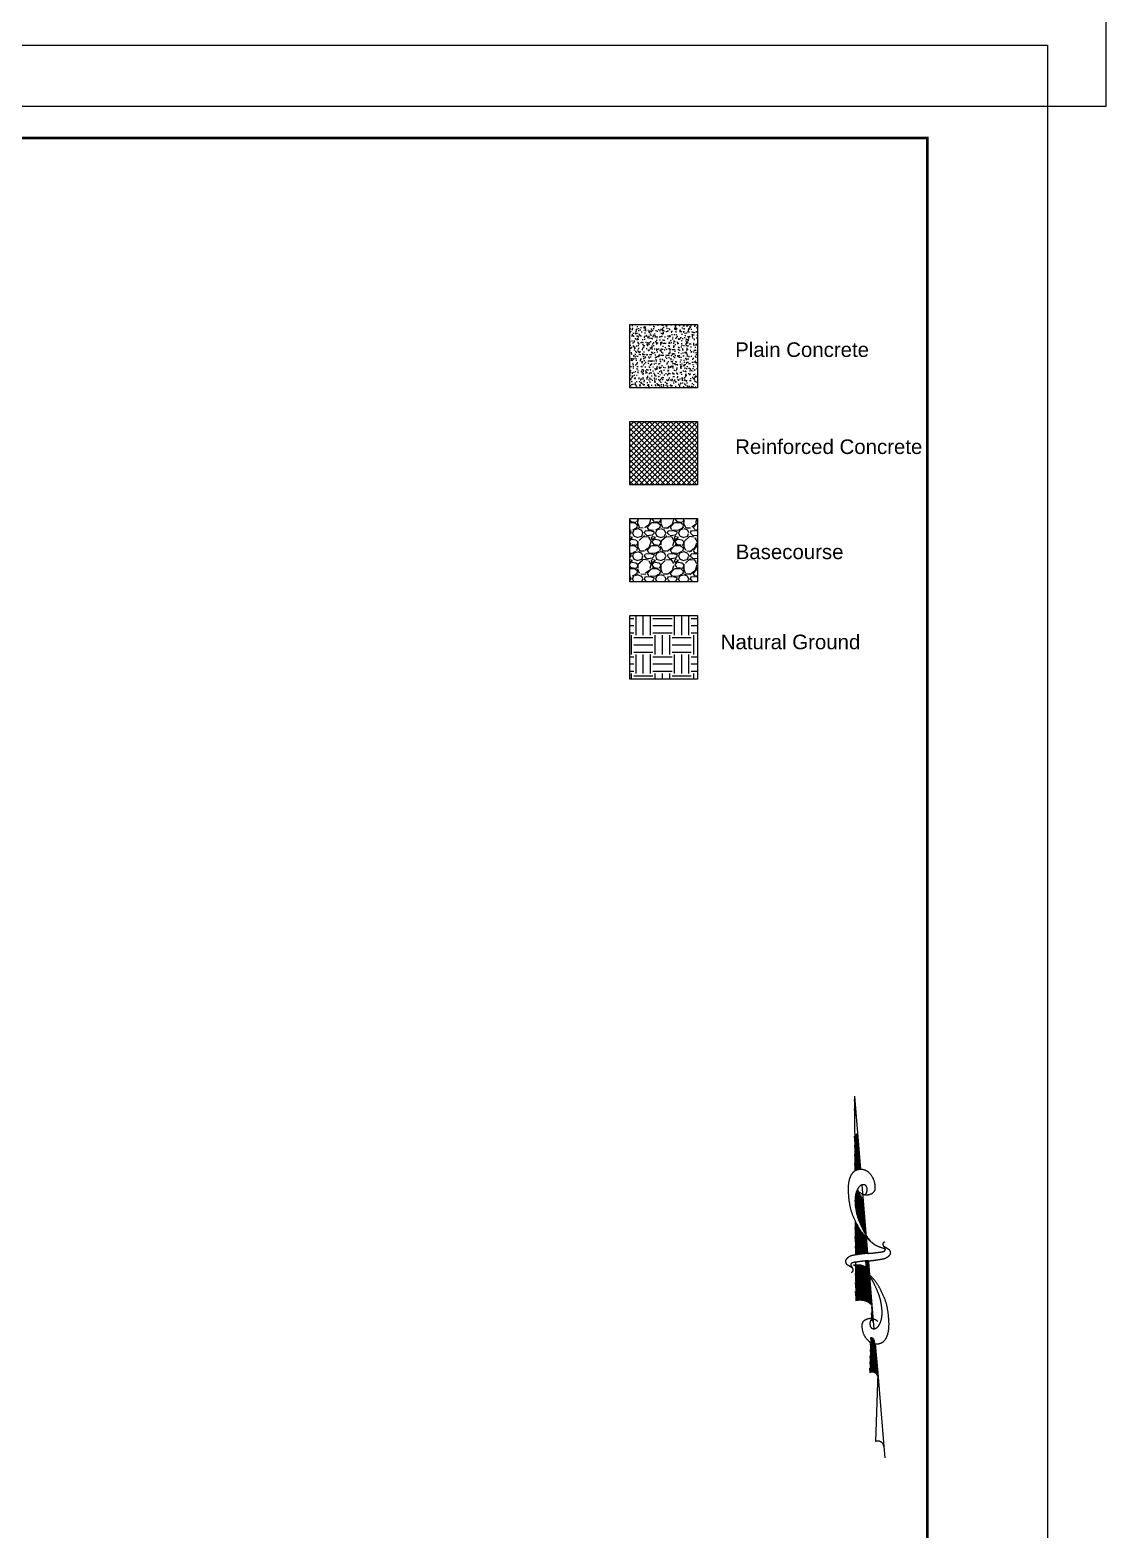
# Model space of a CAD drawing. Extents: x 166525 to 167198, y 178739 to 179747.
# Drawn here: x 167089.02 to 167103.05, y 179208.15 to 179227.71 of the extents above; entities that cross this region are included whole.
import ezdxf

# ---------------------------------------------------------------- set-up
doc = ezdxf.new("R2010")
doc.units = 0
doc.header["$MEASUREMENT"] = 0
doc.linetypes.add('HIDDEN', pattern=[9.525, 6.35, -3.175])
doc.layers.get('0').update_dxf_attribs({"linetype": 'CONTINUOUS'})
for name, color, linetype in [('000FRAME', 7, 'CONTINUOUS'), ('006COL', 5, 'CONTINUOUS'), ('007HATH', 8, 'CONTINUOUS'), ('1622', 7, 'HIDDEN'), ('COVER', 7, 'CONTINUOUS'), ('Line 1', 2, 'CONTINUOUS'), ('MHATCH', 8, 'CONTINUOUS'), ('TXT', 6, 'CONTINUOUS')]:
    doc.layers.add(name, color=color, linetype=linetype)

# ---------------------------------------------------------------- blocks, each defined once
blk = doc.blocks.new('*X247')
for p, q in [((3076.61, 780.5), (3078.15, 780.5)), ((3076.62, 780.37), (3079.78, 780.37)), ((3076.62, 780.25), (3081.41, 780.25)), ((3076.63, 780.12), (3082.51, 780.12)), ((3076.63, 780), (3082.18, 780)), ((3076.64, 779.87), (3081.86, 779.87)), ((3076.64, 779.75), (3081.54, 779.75)), ((3076.65, 779.62), (3081.32, 779.62)), ((3076.65, 779.5), (3081.12, 779.5)), ((3076.66, 779.38), (3080.91, 779.38)), ((3076.66, 779.25), (3080.7, 779.25)), ((3076.67, 779.12), (3080.49, 779.12)), ((3076.67, 779), (3080.28, 779)), ((3076.68, 778.88), (3080.11, 778.88)), ((3076.68, 778.75), (3079.95, 778.75)), ((3076.69, 778.62), (3079.78, 778.62)), ((3076.69, 778.5), (3079.62, 778.5))]:
    blk.add_line(p, q)
blk = doc.blocks.new('*X248')
for p, q in [((3080.02, 778.5), (3088.76, 778.5)), ((3080.3, 778.62), (3088.68, 778.62)), ((3080.58, 778.75), (3088.59, 778.75)), ((3080.86, 778.88), (3088.51, 778.88)), ((3081.19, 779), (3088.42, 779)), ((3081.53, 779.12), (3088.28, 779.12)), ((3081.87, 779.25), (3088.06, 779.25)), ((3082.21, 779.38), (3087.85, 779.38)), ((3082.58, 779.5), (3087.64, 779.5)), ((3083.06, 779.62), (3087.25, 779.62)), ((3083.71, 779.75), (3086.79, 779.75)), ((3084.78, 779.88), (3085.13, 779.88))]:
    blk.add_line(p, q)
blk = doc.blocks.new('*X249')
for p, q in [((3091.38, 779.38), (3092.65, 779.38)), ((3091.4, 779.25), (3094.25, 779.25)), ((3091.43, 779.12), (3095.86, 779.12)), ((3091.46, 779), (3097.47, 779)), ((3091.49, 778.88), (3099.07, 778.88)), ((3091.5, 778.75), (3100.68, 778.75)), ((3091.52, 778.62), (3102.29, 778.62)), ((3091.53, 778.5), (3103.9, 778.5))]:
    blk.add_line(p, q)
blk = doc.blocks.new('*X250')
for p, q in [((3068.51, 780), (3075.35, 780)), ((3068.53, 780.12), (3075.34, 780.12)), ((3068.54, 781.25), (3068.54, 781.25)), ((3068.54, 781.12), (3070.15, 781.12)), ((3068.55, 781), (3071.75, 781)), ((3068.55, 780.87), (3073.36, 780.87)), ((3068.55, 780.25), (3075.33, 780.25)), ((3068.56, 780.75), (3074.97, 780.75)), ((3068.56, 780.62), (3075.3, 780.62)), ((3068.56, 780.5), (3075.31, 780.5)), ((3068.56, 780.37), (3075.32, 780.37)), ((3067.58, 778.5), (3072.76, 778.5)), ((3067.72, 778.62), (3072.95, 778.62)), ((3067.86, 778.75), (3073.15, 778.75)), ((3067.96, 778.88), (3073.34, 778.88)), ((3068.06, 779), (3075.37, 779)), ((3068.15, 779.12), (3075.37, 779.12)), ((3068.23, 779.25), (3075.37, 779.25)), ((3068.3, 779.37), (3075.37, 779.37)), ((3068.37, 779.5), (3075.37, 779.5)), ((3068.41, 779.62), (3075.37, 779.62)), ((3068.45, 779.75), (3075.36, 779.75)), ((3068.49, 779.88), (3075.35, 779.88)), ((3072.97, 778.5), (3075.36, 778.5)), ((3073.11, 778.62), (3075.36, 778.62)), ((3073.24, 778.75), (3075.37, 778.75)), ((3073.38, 778.88), (3075.37, 778.88))]:
    blk.add_line(p, q)
blk = doc.blocks.new('*X251')
for p, q in [((3042.85, 778.5), (3055.11, 778.5)), ((3043.11, 778.62), (3054.04, 778.62)), ((3043.27, 778.75), (3052.96, 778.75)), ((3043.38, 778.88), (3051.89, 778.88)), ((3043.46, 779), (3050.82, 779)), ((3043.52, 779.12), (3049.75, 779.12)), ((3043.56, 779.25), (3048.68, 779.25)), ((3043.57, 779.75), (3044.39, 779.75)), ((3043.58, 779.38), (3047.61, 779.38)), ((3043.59, 779.62), (3045.46, 779.62)), ((3043.59, 779.5), (3046.54, 779.5))]:
    blk.add_line(p, q)
blk = doc.blocks.new('A$C12DB153C')
for p, q in [((0.781, 12.46), (0.582, 9.895)), ((0.781, 12.46), (0.781, 9.931)), ((0.785, 9.399), (0.781, 7.041)), ((0.511, 8.989), (0.497, 8.815)), ((0.432, 7.986), (0.358, 7.014)), ((0.448, 8.19), (0.432, 7.986)), ((0.338, 6.768), (0.236, 5.451)), ((0.781, 6.781), (0.781, 6.749)), ((0.781, 6.749), (0.781, 6.305)), ((0.781, 6.26), (0.781, 6.107)), ((0.781, 6.107), (0.781, 5.257)), ((0.781, 5.257), (0.781, 4.447)), ((0.778, 3.924), (0.781, 2.92)), ((0.781, 2.92), (0.508, 0.584)), ((0.781, 2.92), (0.781, 0.389)), ((0.781, 0.389), (0.781, 0))]:
    blk.add_line(p, q)
for points in [[(0.676, 9.164, 0.077736), (0.764, 9.092, 0.07962), (0.868, 9.053, 0.096266), (1.012, 9.051, 0.100752), (1.141, 9.102, 0.224486), (1.229, 9.247, 0.11255), (1.191, 9.571, 0.100563), (1.05, 9.804, 0.134878), (0.877, 9.914, 0.132719), (0.65, 9.92, 0.155229), (0.484, 9.819, 0.101616), (0.362, 9.605, 0.067278), (0.295, 9.239, 0.034332), (0.306, 8.748, 0.050354), (0.37, 8.419, 0.032541), (0.525, 8.005, 0.044988), (0.682, 7.726, 0.025546), (0.788, 7.588, 0.017117), (0.963, 7.396, 0.06565), (1.105, 7.284, 0.042468), (1.356, 7.163)], [(0.87, 9.052, 0.076919), (0.918, 9.114, 0.080527), (0.944, 9.185, 0.088695), (0.946, 9.298, 0.141897), (0.915, 9.363, 0.152973), (0.856, 9.398, 0.126446), (0.774, 9.397, 0.120122), (0.692, 9.351, 0.080483), (0.606, 9.242, 0.067361), (0.526, 9.036, 0.059891), (0.497, 8.79, 0.028199), (0.516, 8.469, 0.039094), (0.561, 8.24, 0.016831), (0.608, 8.091, 0.008651), (0.715, 7.805, 0.03625), (0.784, 7.661, 0.021578), (0.927, 7.434)], [(1.401, 7.383, 0.155222), (1.341, 7.349, 0.230745), (1.327, 7.304, 0.039788), (1.337, 7.264, 0.040789), (1.353, 7.227, 0.05365), (1.371, 7.199, -0.067543), (1.39, 7.171, -0.159888), (1.397, 7.118, -0.204389), (1.374, 7.082, -0.067398), (1.339, 7.065, -0.052215), (1.289, 7.055, -0.013577), (1.202, 7.048, -0.005027), (0.966, 7.039, -0.010776), (0.904, 7.038, -0.005653), (0.785, 7.041)], [(0.785, 6.784, 0.004821), (0.897, 6.784, 0.00885), (0.957, 6.786, 0.005772), (1.183, 6.8, 0.010588), (1.306, 6.811, 0.071206), (1.407, 6.838, 0.064975), (1.507, 6.896, 0.103615), (1.56, 6.958, 0.157116), (1.57, 7.013, 0.084448), (1.553, 7.071, 0.119022), (1.525, 7.104), (1.413, 7.186), (1.35, 7.233)], [(0.785, 7.041, 0.004821), (0.674, 7.04, 0.00885), (0.613, 7.039, 0.005772), (0.387, 7.025, 0.010588), (0.264, 7.013, 0.071206), (0.163, 6.987, 0.064975), (0.064, 6.929, 0.103615), (0.01, 6.866, 0.157116), (0, 6.812, 0.084448), (0.018, 6.754, 0.119022), (0.046, 6.72), (0.158, 6.638), (0.221, 6.592)], [(0.169, 6.441, 0.155222), (0.229, 6.475, 0.230745), (0.243, 6.52, 0.039788), (0.233, 6.561, 0.040789), (0.218, 6.598, 0.05365), (0.199, 6.626, -0.067543), (0.18, 6.654, -0.159888), (0.173, 6.707, -0.204389), (0.197, 6.742, -0.067398), (0.232, 6.759, -0.052215), (0.281, 6.77, -0.013577), (0.368, 6.776, -0.005027), (0.605, 6.786, -0.010776), (0.667, 6.787, -0.005653), (0.785, 6.784)], [(0.932, 4.685, 0.077736), (0.843, 4.756, 0.07962), (0.739, 4.796, 0.096266), (0.595, 4.798, 0.100752), (0.467, 4.747, 0.224486), (0.378, 4.602, 0.11255), (0.416, 4.278, 0.100563), (0.557, 4.044, 0.134878), (0.731, 3.935, 0.132719), (0.957, 3.929, 0.155229), (1.123, 4.029, 0.101616), (1.246, 4.244, 0.067278), (1.312, 4.609, 0.034332), (1.301, 5.101, 0.050354), (1.237, 5.43, 0.032541), (1.082, 5.844, 0.044988), (0.925, 6.122, 0.025546), (0.819, 6.261, 0.017117), (0.644, 6.453, 0.06565), (0.502, 6.565, 0.042468), (0.251, 6.686)], [(0.737, 4.796, 0.076919), (0.689, 4.735, 0.080527), (0.663, 4.664, 0.088695), (0.661, 4.551, 0.141897), (0.692, 4.486, 0.152973), (0.751, 4.451, 0.126446), (0.833, 4.452, 0.120122), (0.915, 4.498, 0.080483), (1.001, 4.607, 0.067361), (1.081, 4.813, 0.059891), (1.11, 5.059, 0.028199), (1.091, 5.38, 0.039094), (1.046, 5.608, 0.016831), (0.999, 5.758, 0.008651), (0.893, 6.044, 0.03625), (0.824, 6.188, 0.021578), (0.681, 6.415)]]:
    blk.add_lwpolyline(points, format="xyb")
for centre, radius, start, end in [((0.339, 4.884), 0.578, 40.1394, 100.2647), ((0.574, 0.389), 0.208, 0.0614, 108.1897)]:
    blk.add_arc(centre, radius, start, end)
at = {"xscale": 0.1946880000177771, "yscale": 0.1946880000177771, "zscale": 0.1946880000177771, "rotation": 90}
for name, p in [('*X249', (152.336, -591.954)), ('*X248', (152.336, -591.954)), ('*X247', (152.336, -591.954)), ('*X250', (152.336, -591.954)), ('*X251', (152.336, -589.592))]:
    blk.add_blockref(name, p, dxfattribs=at)

msp = doc.modelspace()

# ---------------------------------------------------------------- hatches: boundary and pattern name
at = {"linetype": 'Continuous'}
h = msp.add_hatch(dxfattribs=at)
h.set_pattern_fill('EARTH', color=8, style=0)
h.set_pattern_definition([(0, (430.14189, -29.14738), (0.25, 0.25), [0.25, -0.25]), (0, (430.14189, -29.05363), (0.25, 0.25), [0.25, -0.25]), (0, (430.14189, -28.95988), (0.25, 0.25), [0.25, -0.25]), (90, (430.17314, -28.92863), (-0.25, 0.25), [0.25, -0.25]), (90, (430.26689, -28.92863), (-0.25, 0.25), [0.25, -0.25]), (90, (430.36064, -28.92863), (-0.25, 0.25), [0.25, -0.25])])
h.paths.add_polyline_path([(167097.72393, 179220.07742), (167096.84158, 179220.07742), (167096.84158, 179219.25077), (167097.72393, 179219.25077)])
at = {"layer": '006COL'}
h = msp.add_hatch(dxfattribs=at)
h.set_pattern_fill('ANSI37', color=8, scale=0.38995, angle=90, style=0)
h.set_pattern_definition([(135, (166966.365324, 179101.245623), (-0.034467066, -0.034467066), []), (225, (166966.365324, 179101.245623), (0.034467066, -0.034467066), [])])
h.paths.add_polyline_path([(167096.84158, 179222.60826), (167096.84158, 179221.7816), (167097.72393, 179221.7816), (167097.72393, 179222.60826)])
at = {"layer": '007HATH'}
h = msp.add_hatch(dxfattribs=at)
h.set_pattern_fill('AR-CONC', color=8, scale=0.015598, angle=270, style=0)
h.set_pattern_definition([(320, (166970.23632, 179100.4925), (-0.009788086, -0.11187834), [0.01169851, -0.12868361]), (265, (166970.23632, 179100.4925), (0.11732703, 0.02164245), [0.00935881, -0.10294689]), (10.451444, (166970.23551, 179100.48317), (0.10753894, -0.09023589), [0.009942204, -0.10936424]), (316.1842, (166970.26752, 179100.4925), (-0.02581772, -0.16646845), [0.01754777, -0.19302542]), (6.63564, (166970.26537, 179100.47862), (0.15194315, -0.1457887), [0.01491331, -0.16404645]), (261.18416, (166970.26752, 179100.4925), (0.15194315, -0.1457887), [0.01403821, -0.15442033]), (291, (166970.25972, 179100.4769), (-0.06280055, -0.09310564), [0.01169851, -0.12868361]), (236, (166970.25972, 179100.4769), (0.113109, -0.03795236), [0.00935881, -0.10294689]), (341.451445, (166970.25449, 179100.46914), (0.05030845, -0.131058), [0.0099422, -0.10936424]), (307.5, (166970.236323, 179100.492497), (0.051924828, -0.001896696), [0, -0.101699048, 0, -0.10450669, 0, -0.10333684]), (277.5, (166970.236323, 179100.492497), (0.061520392, -0.041033622), [0, -0.059584411, 0, -0.099359346, 0, -0.039384984]), (237.5, (166970.236323, 179100.52728), (-0.003518112, -0.083265695), [0, -0.038995034, 0, -0.121664505, 0, -0.16143944]), (227.5, (166970.23632, 179100.54288), (0.01561439, -0.090965457), [0, -0.050693544, 0, -0.08079771, 0, -0.1146454])])
h.paths.add_polyline_path([(167097.72393, 179223.87368), (167096.84158, 179223.87368), (167096.84158, 179223.04702), (167097.72393, 179223.04702)])
at = {"layer": 'Line 1', "linetype": 'Continuous'}
h = msp.add_hatch(dxfattribs=at)
h.set_pattern_fill('GRAVEL', color=8, scale=0.3, style=0)
h.set_pattern_definition([(228.012787504, (430.357885, -28.84738), (-2.4, -2.7), [0.0403608, -3.99572641412]), (184.969740728, (430.330885, -28.87738), (3.6, 0.3), [0.0692604, -6.85677742837]), (132.510447078, (430.261885, -28.88338), (3, -3.3), [0.0488364, -4.83480977883]), (267.273689006, (430.144885, -28.95838), (0.3, 6), [0.0630714, -6.2440674125]), (292.833654178, (430.141885, -29.02138), (-1.5, 3.6), [0.0618465, -6.12281193843]), (357.273689006, (430.165885, -29.07838), (-6, 0.3), [0.0630714, -6.2440674125]), (37.6942404667, (430.228885, -29.081381), (-3.9, -3), [0.0834087, -8.25745456467]), (72.255328375, (430.294885, -29.03038), (2.1, 6.6), [0.0787464, -7.79589644904]), (121.429565615, (430.318885, -28.95538), (-2.4, 3.9), [0.063285, -6.26522193292]), (175.236358309, (430.285885, -28.90138), (3.3, -0.3), [0.0722496, -3.54022877364]), (222.397437798, (430.213885, -28.895381), (-3.6, -3.3), [0.0934344, -9.25001250144]), (138.814074834, (430.441885, -28.96138), (-2.1, 1.8), [0.0318903, -3.15715344382]), (171.46923439, (430.417885, -28.94038), (3.9, -0.6), [0.0606711, -6.00645342485]), (225, (430.35789, -28.93138), (-3e-17, -0.3), [0.0424263, -0.3818377687]), (203.198590514, (430.336885, -28.89538), (1.5, 0.6), [0.0228474, -2.26188453176]), (291.801409486, (430.315885, -28.90438), (-0.3, 0.9), [0.0323109, -1.58323854214]), (30.963756532, (430.327885, -28.93438), (0.9, 0.6), [0.0524787, -1.69680686845]), (161.565051177, (430.372885, -28.90738), (0.6, -0.3), [0.0379473, -0.91073599805]), (16.389540334, (430.141885, -28.90438), (3, 0.9), [0.05316, -5.262853544]), (70.346175942, (430.192885, -28.88938), (-1.2000000000004, -3.300000000001), [0.0445983, -4.4152223242]), (293.198590514, (430.372885, -28.84738), (-0.6, 1.5), [0.0456945, -2.23903743176]), (343.610459666, (430.390885, -28.88938), (-3, 0.9), [0.05316, -5.262853544]), (339.44395478, (430.141885, -29.09038), (-1.5, 0.6), [0.051264, -2.5119371236]), (294.775140569, (430.189885, -29.10838), (-1.5, 3.3), [0.0429534, -4.252392919]), (66.801409486, (430.375885, -29.14738), (0.6, 1.5), [0.0456945, -2.23903743176]), (17.354024636, (430.393885, -29.10538), (-3.9, -1.2), [0.0502893, -4.97862708427]), (69.44395478, (430.228885, -29.14738), (-0.6, -1.5), [0.025632, -2.5375691236]), (101.309932474, (430.357885, -29.14738), (-0.3, 1.2), [0.015297, -1.51440885408]), (165.963756532, (430.354885, -29.13238), (0.9, -0.3), [0.0618465, -1.1750851877]), (186.009005957, (430.294885, -29.11738), (3, 0.3), [0.057315, -5.67417695236]), (303.690067526, (430.327885, -28.96138), (-0.3, 0.6), [0.0432666, -1.03839878264]), (353.157226587, (430.351885, -28.99738), (5.1, -0.6), [0.0755382, -7.4782687872]), (60.945395901, (430.426885, -29.00638), (-1.2, -2.1), [0.0308868, -3.0578022423]), (90, (430.4419, -28.97938), (-0.3, 0.3), [0.018, -0.282]), (120.256437164, (430.288885, -29.10838), (1.2, -2.1), [0.0416772, -4.12605599683]), (48.012787504, (430.267885, -29.07238), (2.4, 2.7), [0.0807216, -3.95536561412]), (0, (430.3219, -29.01238), (0.3, 0.3), [0.078, -0.222]), (325.304846469, (430.399885, -29.01238), (3, -2.1), [0.0474342, -4.69598229025]), (254.054604099, (430.438885, -29.03938), (-0.3, -1.2), [0.0436806, -2.1403523668]), (207.645975364, (430.426885, -29.08138), (-5.7, -3), [0.0711195, -7.04084225468]), (175.42607874, (430.363885, -29.11438), (-3.9, 0.3), [0.0752397, -7.4487220224])])
h.paths.add_polyline_path([(167097.72393, 179221.34284), (167096.84158, 179221.34284), (167096.84158, 179220.51618), (167097.72393, 179220.51618)])

# ---------------------------------------------------------------- linework, layer by layer
at = {"layer": '000FRAME', "color": 7}
for points in [[(167097.72393, 179223.87368), (167097.72393, 179223.04702), (167096.84158, 179223.04702), (167096.84158, 179223.87368)], [(167097.72393, 179222.60826), (167097.72393, 179221.7816), (167096.84158, 179221.7816), (167096.84158, 179222.60826)], [(167097.72393, 179221.34284), (167097.72393, 179220.51618), (167096.84158, 179220.51618), (167096.84158, 179221.34284)], [(167097.72393, 179220.07742), (167097.72393, 179219.25077), (167096.84158, 179219.25077), (167096.84158, 179220.07742)]]:
    msp.add_lwpolyline(points, close=True, dxfattribs=at)
at = {"layer": 'COVER', "flags": 128}
for points in [[(167043.12657, 179269.038), (167103.04782, 179269.038), (167103.04782, 179226.7155), (167043.12657, 179226.7155)], [(167042.36422, 179227.51714), (167102.28547, 179227.51714), (167102.28547, 179185.19464), (167042.36422, 179185.19464)]]:
    msp.add_lwpolyline(points, close=True, dxfattribs=at)
at = {"layer": 'MHATCH', "const_width": 0.03562, "flags": 128}
msp.add_lwpolyline([(167043.93172, 179226.30589), (167100.71797, 179226.30589), (167100.71797, 179186.40589), (167043.93172, 179186.40589)], close=True, dxfattribs=at)
at = {"layer": 'MHATCH'}
msp.add_lwpolyline([(167044.28797, 179226.30589), (167100.71797, 179226.30589), (167100.71797, 179186.40589)], dxfattribs=at)

# ---------------------------------------------------------------- block references
at = {"layer": '1622', "color": 2, "linetype": 'Continuous', "xscale": 0.3800000000042175, "yscale": 0.3800000000042175, "zscale": 0.3800000000042175, "rotation": 4.7989117232226}
msp.add_blockref('A$C12DB153C', (167099.86886, 179209.07066), dxfattribs=at)

# ---------------------------------------------------------------- texts
at = {"layer": 'TXT', "color": 7, "char_height": 0.1904466, "width": 2.9052944, "attachment_point": 2}
for s, insert in [('{\\fArial|b0|i0|c0|p34;Plain Concrete}', (167099.08656, 179223.64041)), ('{\\fArial|b0|i0|c0|p34;Reinforced Concrete}', (167099.43434, 179222.37499)), ('{\\fArial|b0|i0|c0|p34;Basecourse }', (167098.92423, 179221.00452)), ('{\\fArial|b0|i0|c0|p34;Natural Ground}', (167098.93602, 179219.82913))]:
    msp.add_mtext(s, dxfattribs=dict(at, insert=insert))

doc.saveas('drawing.dxf')
